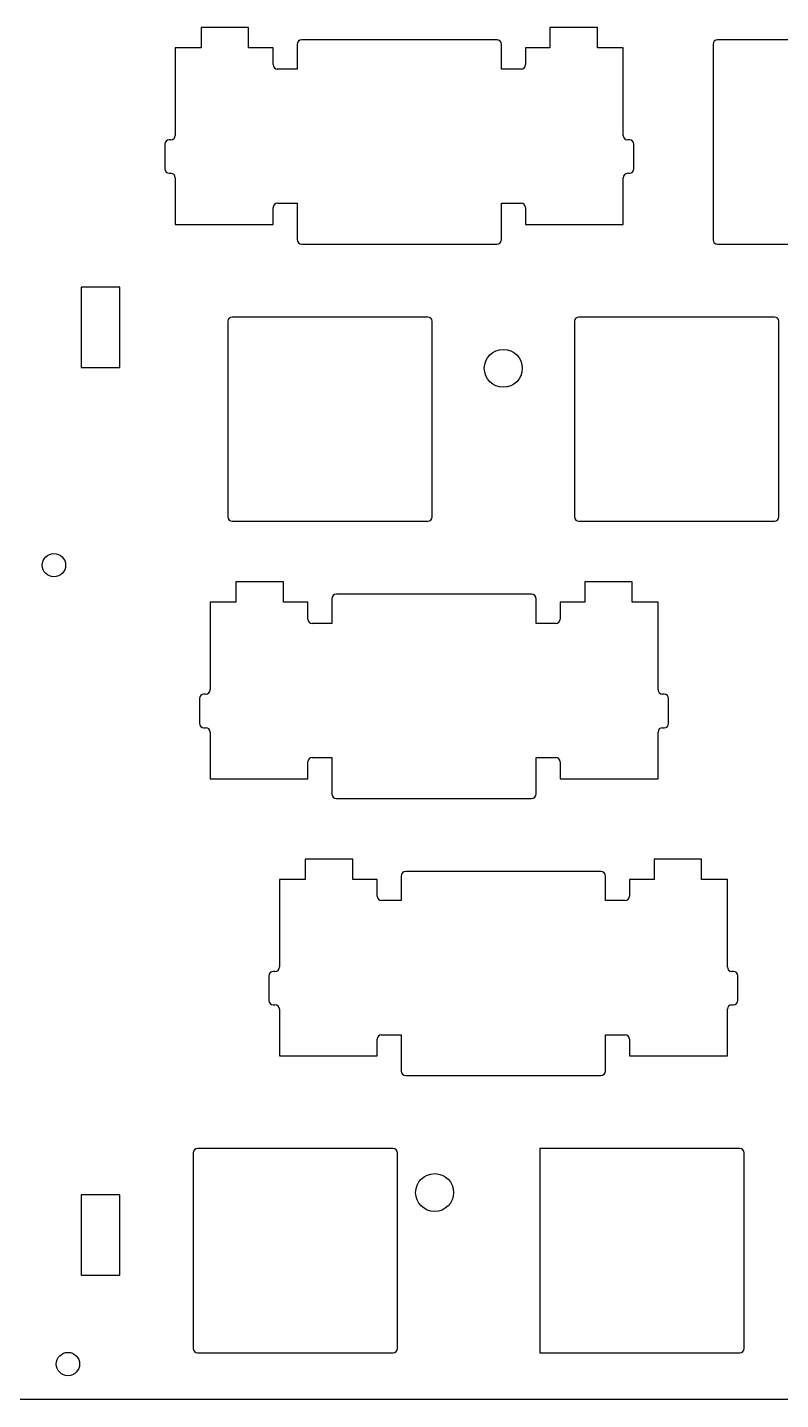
# Model space of a CAD drawing. Header units: inches. Extents: x -279 to 423, y -261 to 131.
# Drawn here: x -41.4 to 10.2, y -260.2 to -166.1 of the extents above; entities that cross this region are included whole.
import ezdxf

# ---------------------------------------------------------------- set-up
doc = ezdxf.new("R2010")
doc.units = ezdxf.units.IN
doc.header["$LTSCALE"] = 3.849519
doc.header["$MEASUREMENT"] = 0
doc.layers.get('0').update_dxf_attribs({"linetype": 'CONTINUOUS'})

msp = doc.modelspace()

# ---------------------------------------------------------------- linework, layer by layer
at = {"color": 7, "linetype": 'Continuous'}
for p, q in [((-29.46361, -166.12994), (-29.46361, -167.52994)), ((-26.21361, -166.12994), (-29.46361, -166.12994)), ((-26.21361, -167.52994), (-26.21361, -166.12994)), ((-5.56361, -166.12994), (-5.56361, -167.52994)), ((-2.31361, -166.12994), (-5.56361, -166.12994)), ((-2.31361, -167.52994), (-2.31361, -166.12994)), ((-22.89361, -167.29494), (-22.89361, -168.97994)), ((-9.20861, -166.97994), (-22.57861, -166.97994)), ((-8.89361, -168.97994), (-8.89361, -167.29494)), ((5.61139, -167.27494), (5.61139, -180.68494)), ((19.31639, -166.97994), (5.90639, -166.97994)), ((-31.23861, -167.52994), (-31.23861, -173.52994)), ((-29.46361, -167.52994), (-31.23861, -167.52994)), ((-24.53861, -167.52994), (-26.21361, -167.52994)), ((-24.53861, -168.67994), (-24.53861, -167.52994)), ((-7.23861, -167.52994), (-7.23861, -168.67994)), ((-5.56361, -167.52994), (-7.23861, -167.52994)), ((-0.53861, -167.52994), (-2.31361, -167.52994)), ((-0.53861, -173.52994), (-0.53861, -167.52994)), ((-22.89361, -168.97994), (-24.23861, -168.97994)), ((-7.53861, -168.97994), (-8.89361, -168.97994)), ((-31.53861, -173.82994), (-31.66361, -173.82994)), ((-0.11361, -173.82994), (-0.23861, -173.82994)), ((-31.96361, -174.12994), (-31.96361, -175.82994)), ((0.18639, -175.82994), (0.18639, -174.12994)), ((-31.66361, -176.12994), (-31.53861, -176.12994)), ((-31.23861, -176.42994), (-31.23861, -179.62994)), ((-0.53861, -179.62994), (-0.53861, -176.42994)), ((-0.23861, -176.12994), (-0.11361, -176.12994)), ((-24.53861, -179.62994), (-24.53861, -178.47994)), ((-24.23861, -178.17994), (-22.89361, -178.17994)), ((-22.89361, -178.17994), (-22.89361, -180.66494)), ((-8.89361, -180.66494), (-8.89361, -178.17994)), ((-8.89361, -178.17994), (-7.53861, -178.17994)), ((-7.23861, -178.47994), (-7.23861, -179.62994)), ((-31.23861, -179.62994), (-24.53861, -179.62994)), ((-7.23861, -179.62994), (-0.53861, -179.62994)), ((-22.57861, -180.97994), (-9.20861, -180.97994)), ((5.90639, -180.97994), (19.31639, -180.97994)), ((-37.6937, -183.93214), (-37.69368, -189.43104)), ((-35.0437, -183.93214), (-37.6937, -183.93214)), ((-35.04368, -189.43104), (-35.0437, -183.93214)), ((-13.93361, -185.97994), (-27.34361, -185.97994)), ((9.81639, -185.97994), (-3.59361, -185.97994)), ((-27.63861, -186.27494), (-27.63861, -199.68494)), ((-13.63861, -199.68494), (-13.63861, -186.27494)), ((-3.88861, -186.27494), (-3.88861, -199.68494)), ((10.11139, -199.68494), (10.11139, -186.27494)), ((-37.69368, -189.43104), (-35.04368, -189.43104)), ((-27.34361, -199.97994), (-13.93361, -199.97994)), ((-3.59361, -199.97994), (9.81639, -199.97994)), ((-27.08361, -204.12994), (-27.08361, -205.52994)), ((-23.83361, -204.12994), (-27.08361, -204.12994)), ((-23.83361, -205.52994), (-23.83361, -204.12994)), ((-6.82861, -204.97994), (-20.19861, -204.97994)), ((-3.18361, -204.12994), (-3.18361, -205.52994)), ((0.06639, -204.12994), (-3.18361, -204.12994)), ((0.06639, -205.52994), (0.06639, -204.12994)), ((-28.85861, -205.52994), (-28.85861, -211.52994)), ((-27.08361, -205.52994), (-28.85861, -205.52994)), ((-22.15861, -205.52994), (-23.83361, -205.52994)), ((-22.15861, -206.67994), (-22.15861, -205.52994)), ((-20.51361, -205.29494), (-20.51361, -206.97994)), ((-6.51361, -206.97994), (-6.51361, -205.29494)), ((-4.85861, -205.52994), (-4.85861, -206.67994)), ((-3.18361, -205.52994), (-4.85861, -205.52994)), ((1.84139, -205.52994), (0.06639, -205.52994)), ((1.84139, -211.52994), (1.84139, -205.52994)), ((-20.51361, -206.97994), (-21.85861, -206.97994)), ((-5.15861, -206.97994), (-6.51361, -206.97994)), ((-29.58361, -212.12994), (-29.58361, -213.82994)), ((-29.15861, -211.82994), (-29.28361, -211.82994)), ((2.26639, -211.82994), (2.14139, -211.82994)), ((2.56639, -213.82994), (2.56639, -212.12994)), ((-29.28361, -214.12994), (-29.15861, -214.12994)), ((-28.85861, -214.42994), (-28.85861, -217.62994)), ((1.84139, -217.62994), (1.84139, -214.42994)), ((2.14139, -214.12994), (2.26639, -214.12994)), ((-21.85861, -216.17994), (-20.51361, -216.17994)), ((-20.51361, -216.17994), (-20.51361, -218.66494)), ((-6.51361, -218.66494), (-6.51361, -216.17994)), ((-6.51361, -216.17994), (-5.15861, -216.17994)), ((-22.15861, -217.62994), (-22.15861, -216.47994)), ((-4.85861, -216.47994), (-4.85861, -217.62994)), ((-28.85861, -217.62994), (-22.15861, -217.62994)), ((-4.85861, -217.62994), (1.84139, -217.62994)), ((-20.19861, -218.97994), (-6.82861, -218.97994)), ((-22.33361, -223.12994), (-22.33361, -224.52994)), ((-19.08361, -223.12994), (-22.33361, -223.12994)), ((-19.08361, -224.52994), (-19.08361, -223.12994)), ((1.56639, -223.12994), (1.56639, -224.52994)), ((4.81639, -223.12994), (1.56639, -223.12994)), ((4.81639, -224.52994), (4.81639, -223.12994)), ((-24.10861, -224.52994), (-24.10861, -230.52994)), ((-22.33361, -224.52994), (-24.10861, -224.52994)), ((-17.40861, -224.52994), (-19.08361, -224.52994)), ((-17.40861, -225.67994), (-17.40861, -224.52994)), ((-15.76361, -224.29494), (-15.76361, -225.97994)), ((-2.07861, -223.97994), (-15.44861, -223.97994)), ((-1.76361, -225.97994), (-1.76361, -224.29494)), ((-0.10861, -224.52994), (-0.10861, -225.67994)), ((1.56639, -224.52994), (-0.10861, -224.52994)), ((6.59139, -224.52994), (4.81639, -224.52994)), ((6.59139, -230.52994), (6.59139, -224.52994)), ((-15.76361, -225.97994), (-17.10861, -225.97994)), ((-0.40861, -225.97994), (-1.76361, -225.97994)), ((-24.83361, -231.12994), (-24.83361, -232.82994)), ((-24.40861, -230.82994), (-24.53361, -230.82994)), ((7.01639, -230.82994), (6.89139, -230.82994)), ((7.31639, -232.82994), (7.31639, -231.12994)), ((-24.53361, -233.12994), (-24.40861, -233.12994)), ((6.89139, -233.12994), (7.01639, -233.12994)), ((-24.10861, -233.42994), (-24.10861, -236.62994)), ((6.59139, -236.62994), (6.59139, -233.42994)), ((-17.40861, -236.62994), (-17.40861, -235.47994)), ((-17.10861, -235.17994), (-15.76361, -235.17994)), ((-15.76361, -235.17994), (-15.76361, -237.66494)), ((-1.76361, -237.66494), (-1.76361, -235.17994)), ((-1.76361, -235.17994), (-0.40861, -235.17994)), ((-0.10861, -235.47994), (-0.10861, -236.62994)), ((-24.10861, -236.62994), (-17.40861, -236.62994)), ((-0.10861, -236.62994), (6.59139, -236.62994)), ((-15.44861, -237.97994), (-2.07861, -237.97994)), ((-30.01361, -243.27494), (-30.01361, -256.68494)), ((-16.30861, -242.97994), (-29.71861, -242.97994)), ((-16.01361, -256.68494), (-16.01361, -243.27494)), ((-6.26361, -242.97994), (-6.26361, -256.97994)), ((7.44139, -242.97994), (-6.26361, -242.97994)), ((7.73639, -256.68494), (7.73639, -243.27494)), ((-37.69362, -246.15123), (-37.69361, -251.65178)), ((-35.04361, -246.15123), (-37.69362, -246.15123)), ((-35.04361, -251.65178), (-35.04361, -246.15123)), ((-37.69361, -251.65178), (-35.04361, -251.65178)), ((-29.71861, -256.97994), (-16.30861, -256.97994)), ((-6.26361, -256.97994), (7.44139, -256.97994)), ((248.40739, -260.18194), (-176.19361, -260.18194))]:
    msp.add_line(p, q, dxfattribs=at)
for centre, radius in [((-8.76361, -189.49494), 1.3), ((-39.55361, -202.9909), 0.8), ((-13.46861, -245.99494), 1.3), ((-38.59361, -257.74659), 0.8)]:
    msp.add_circle(centre, radius, dxfattribs=at)
for centre, radius, start, end in [((-22.57861, -167.29494), 0.315, 90, 180), ((-9.20861, -167.29494), 0.315, 0, 90), ((5.90639, -167.27494), 0.295, 90, 180), ((-24.23861, -168.67994), 0.3, 180, 270), ((-7.53861, -168.67994), 0.3, 270, 0), ((-31.66361, -174.12994), 0.3, 90, 180), ((-31.53861, -173.52994), 0.3, 270, 0), ((-0.23861, -173.52994), 0.3, 180, 270), ((-0.11361, -174.12994), 0.3, 0, 90), ((-31.66361, -175.82994), 0.3, 180, 270), ((-0.11361, -175.82994), 0.3, 270, 0), ((-31.53861, -176.42994), 0.3, 0, 90), ((-0.23861, -176.42994), 0.3, 90, 180), ((-24.23861, -178.47994), 0.3, 90, 180), ((-7.53861, -178.47994), 0.3, 0, 90), ((-22.57861, -180.66494), 0.315, 180, 270), ((-9.20861, -180.66494), 0.315, 270, 0), ((5.90639, -180.68494), 0.295, 180, 270), ((-27.34361, -186.27494), 0.295, 90, 180), ((-13.93361, -186.27494), 0.295, 0, 90), ((-3.59361, -186.27494), 0.295, 90, 180), ((9.81639, -186.27494), 0.295, 0, 90), ((-27.34361, -199.68494), 0.295, 180, 270), ((-13.93361, -199.68494), 0.295, 270, 0), ((-3.59361, -199.68494), 0.295, 180, 270), ((9.81639, -199.68494), 0.295, 270, 0), ((-20.19861, -205.29494), 0.315, 90, 180), ((-6.82861, -205.29494), 0.315, 0, 90), ((-21.85861, -206.67994), 0.3, 180, 270), ((-5.15861, -206.67994), 0.3, 270, 0), ((-29.15861, -211.52994), 0.3, 270, 0), ((2.14139, -211.52994), 0.3, 180, 270), ((-29.28361, -212.12994), 0.3, 90, 180), ((2.26639, -212.12994), 0.3, 0, 90), ((-29.28361, -213.82994), 0.3, 180, 270), ((-29.15861, -214.42994), 0.3, 0, 90), ((2.14139, -214.42994), 0.3, 90, 180), ((2.26639, -213.82994), 0.3, 270, 0), ((-21.85861, -216.47994), 0.3, 90, 180), ((-5.15861, -216.47994), 0.3, 0, 90), ((-20.19861, -218.66494), 0.315, 180, 270), ((-6.82861, -218.66494), 0.315, 270, 0), ((-15.44861, -224.29494), 0.315, 90, 180), ((-2.07861, -224.29494), 0.315, 0, 90), ((-17.10861, -225.67994), 0.3, 180, 270), ((-0.40861, -225.67994), 0.3, 270, 0), ((-24.53361, -231.12994), 0.3, 90, 180), ((-24.40861, -230.52994), 0.3, 270, 0), ((6.89139, -230.52994), 0.3, 180, 270), ((7.01639, -231.12994), 0.3, 0, 90), ((-24.53361, -232.82994), 0.3, 180, 270), ((-24.40861, -233.42994), 0.3, 0, 90), ((6.89139, -233.42994), 0.3, 90, 180), ((7.01639, -232.82994), 0.3, 270, 0), ((-17.10861, -235.47994), 0.3, 90, 180), ((-0.40861, -235.47994), 0.3, 0, 90), ((-15.44861, -237.66494), 0.315, 180, 270), ((-2.07861, -237.66494), 0.315, 270, 360), ((-29.71861, -243.27494), 0.295, 90, 180), ((-16.30861, -243.27494), 0.295, 0, 90), ((7.44139, -243.27494), 0.295, 0, 90), ((-29.71861, -256.68494), 0.295, 180, 270), ((-16.30861, -256.68494), 0.295, 270, 0), ((7.44139, -256.68494), 0.295, 270, 0)]:
    msp.add_arc(centre, radius, start, end, dxfattribs=at)

doc.saveas('drawing.dxf')
